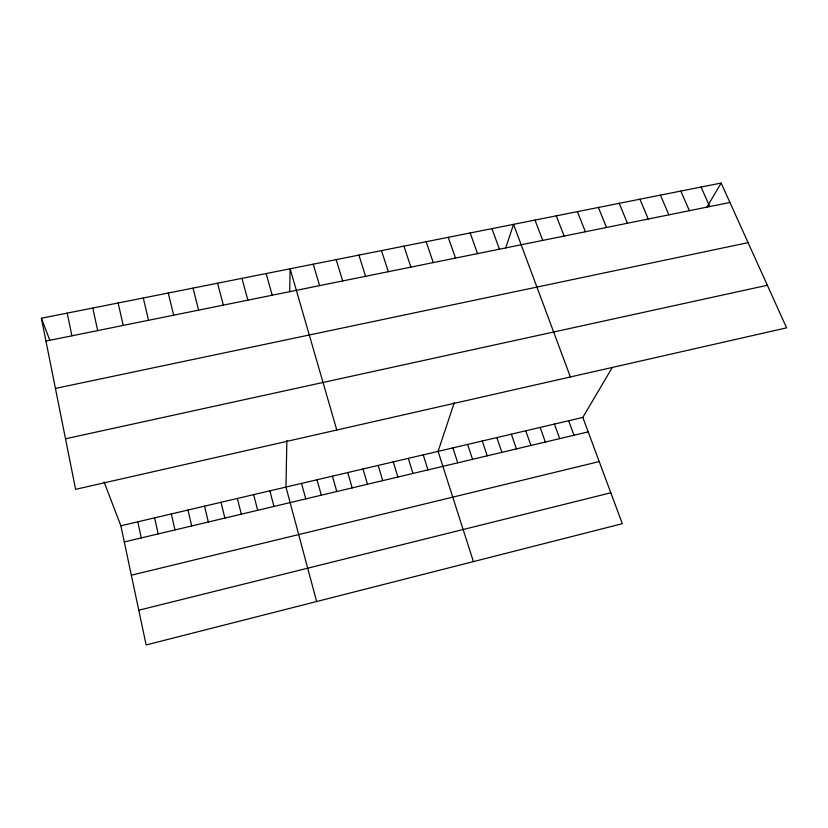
<?xml version="1.0" encoding="UTF-8"?>
<svg xmlns="http://www.w3.org/2000/svg" width="828" height="828" viewBox="0 0 828 828"><rect width="100%" height="100%" fill="white"/><g stroke="black" fill="none" stroke-linecap="round" stroke-linejoin="round"><path stroke-width="1.24" d="M286.861 440.517L285.971 487.061L316.627 601.532M289.686 291.777L290.121 268.779L336.789 430.011M454.334 402.501L438.095 451.374L473.419 561.601M505.68 247.996L513.546 224.347L570.389 376.957M104.1 482.01L120.867 525.79L582.808 417.415L612.358 367.363M706.884 207.217L721.147 183.05L786.6 327.847L75.617 489.338L41.4 318.252L721.147 183.05M138.773 610.226L610.816 492.784M131.352 575.222L599.224 461.569M124.293 541.957L588.18 431.874M65.505 438.799L767.349 285.256M55.435 388.415L748.088 242.645M45.964 341.074L729.934 202.467M701.057 187.045L709.72 206.565M680.813 191.071L689.372 210.685M660.433 195.129L668.879 214.835M639.899 199.206L648.231 219.027M619.22 203.326L627.438 223.239M598.385 207.466L606.489 227.483M577.406 211.637L585.386 231.757M556.271 215.839L564.137 236.063M41.4 318.252L49.866 340.38M534.991 220.072L542.723 240.41M582.808 417.415L622.304 523.689L146.142 644.95L120.867 525.79M568.66 420.738L573.98 435.238M491.946 228.642L499.429 249.176M554.439 424.081L559.697 438.633M540.146 427.434L545.352 442.038M470.18 232.968L477.539 253.616M525.78 430.798L530.934 445.454M448.258 237.326L455.483 258.088M511.352 434.182L516.444 448.9M496.841 437.588L501.882 452.347M426.172 241.724L433.261 262.59M482.269 441.003L487.247 455.824M403.919 246.144L410.874 267.123M467.613 444.439L472.54 459.312M452.895 447.896L457.749 462.821M381.501 250.605L388.322 271.698M423.232 454.862L427.972 469.89M358.917 255.096L365.593 276.304M408.287 458.36L412.965 473.45M336.158 259.63L342.688 280.94M393.269 461.889L397.885 477.031M378.168 465.429L382.722 480.623M313.222 264.184L319.608 285.619M362.995 468.99L367.487 484.245M347.75 472.56L352.179 487.878M332.421 476.162L336.789 491.532M266.13 273.55L272.215 295.223M317.02 479.774L321.316 495.196M301.537 483.407L305.77 498.891M241.952 278.363L247.872 300.16M217.578 283.217L223.343 305.128M269.856 490.838L273.954 506.446M253.658 494.637L257.674 510.307M193.017 288.103L198.617 310.138M237.367 498.456L241.321 514.188M220.993 502.306L224.864 518.09M168.25 293.029L173.683 315.199M204.526 506.167L208.335 522.013M143.285 297.987L148.554 320.291M187.977 510.048L191.703 525.956M171.334 513.95L174.987 529.92M118.125 302.996L123.217 325.425M154.598 517.873L158.189 533.915M92.757 308.037L97.683 330.6M137.779 521.826L141.288 537.921M67.182 313.129L71.932 335.816"/></g></svg>
